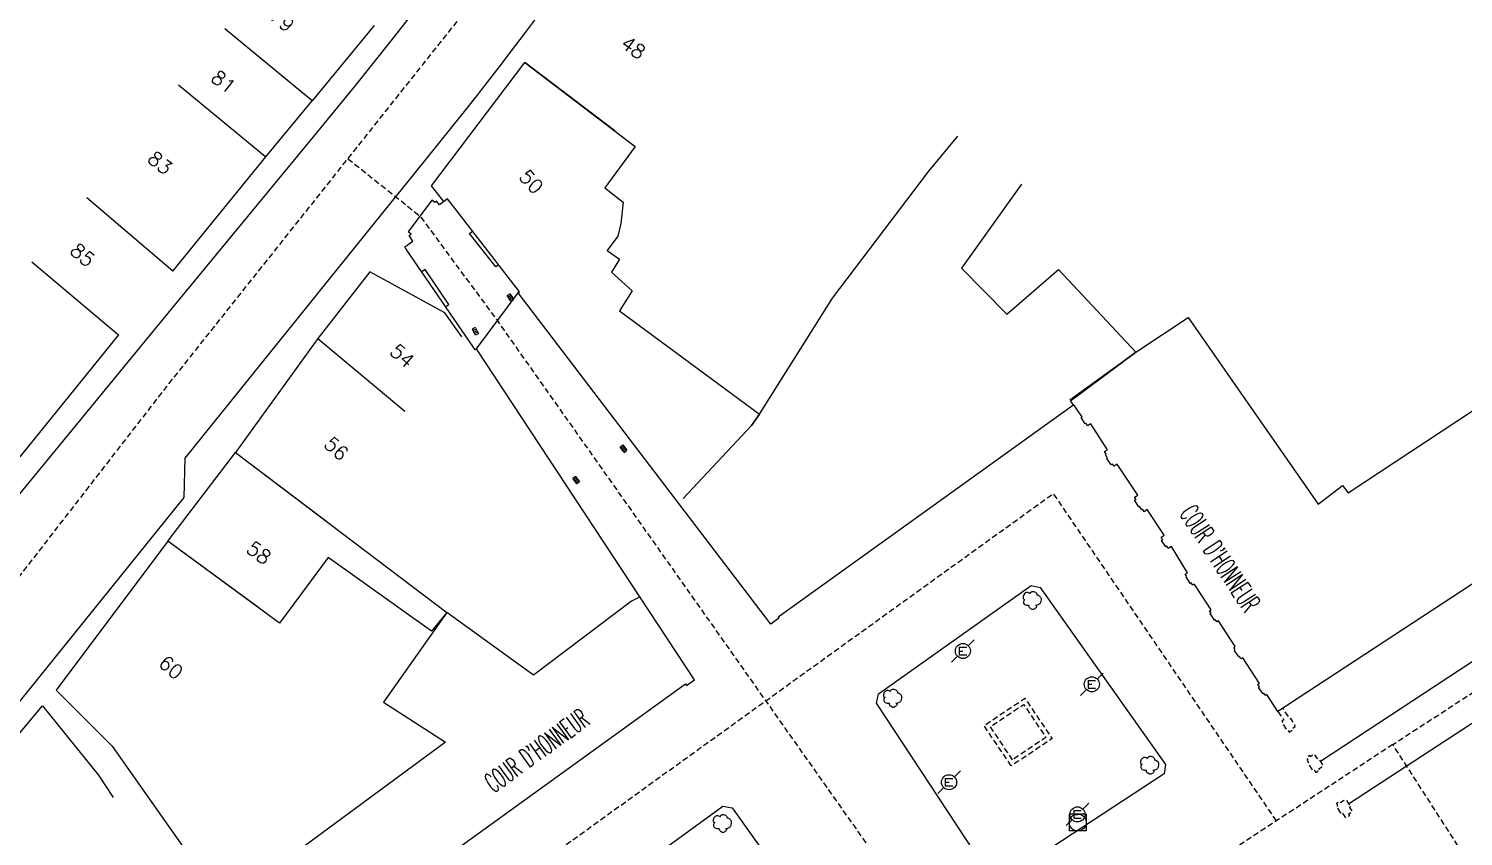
# Model space of a CAD drawing. Header units: millimetres. Extents: x 80000 to 81000, y 144000 to 145000.
# Drawn here: x 80402.8 to 80529.8, y 144076.8 to 144148.3 of the extents above; entities that cross this region are included whole.
import ezdxf
from ezdxf.enums import TextEntityAlignment as Align

# ---------------------------------------------------------------- set-up
doc = ezdxf.new("R2010")
doc.units = ezdxf.units.MM
doc.linetypes.add('DASHED', pattern=[0.75, 0.5, -0.25])
doc.layers.get('0').update_dxf_attribs({"linetype": 'CONTINUOUS'})
for name, color, linetype in [('W0001', 6, 'DASHED'), ('W0008', 7, 'CONTINUOUS'), ('W0100', 7, 'CONTINUOUS'), ('W0112', 1, 'DASHED'), ('W0300', 7, 'CONTINUOUS'), ('W0400', 7, 'CONTINUOUS'), ('W0420', 7, 'CONTINUOUS'), ('W0471', 7, 'CONTINUOUS'), ('W0989', 7, 'CONTINUOUS'), ('W0991', 7, 'CONTINUOUS'), ('W1102', 7, 'CONTINUOUS')]:
    doc.layers.add(name, color=color, linetype=linetype)
doc.styles.get("Standard").update_dxf_attribs({"font": 'romans.shx', "width": 0.85})

# ---------------------------------------------------------------- blocks, each defined once
blk = doc.blocks.new('T300')
for p, q in [((-0.8, 0.51), (-0.86, 0.34)), ((-0.86, 0.34), (-0.86, 0.17)), ((-0.86, 0.17), (-0.74, 0.06)), ((-0.69, 0.63), (-0.8, 0.51)), ((-0.8, -0.06), (-0.74, 0.06)), ((-0.74, 0.06), (-0.69, 0.11)), ((-0.57, 0.69), (-0.69, 0.63)), ((-0.46, 0.69), (-0.57, 0.69)), ((-0.29, 0.63), (-0.46, 0.69)), ((-0.29, 0.63), (-0.17, 0.74)), ((-0.23, 0.57), (-0.29, 0.63)), ((-0.17, 0.74), (-0.06, 0.8)), ((-0.06, 0.8), (0.06, 0.8)), ((0.06, 0.8), (0.23, 0.74)), ((0.23, 0.74), (0.34, 0.63)), ((0.34, 0.63), (0.4, 0.51)), ((0.46, 0.46), (0.34, 0.46)), ((0.4, 0.51), (0.4, 0.46)), ((0.57, 0.4), (0.46, 0.46)), ((0.57, 0.4), (0.69, 0.29)), ((0.69, 0.29), (0.74, 0.17)), ((0.74, 0.06), (0.69, -0.17)), ((0.74, 0.17), (0.74, 0.06)), ((-0.8, -0.17), (-0.8, -0.06)), ((-0.8, -0.23), (-0.8, -0.17)), ((-0.74, -0.34), (-0.8, -0.23)), ((-0.69, -0.4), (-0.74, -0.34)), ((-0.51, -0.46), (-0.69, -0.4)), ((-0.4, -0.46), (-0.51, -0.46)), ((-0.4, -0.46), (-0.34, -0.46)), ((-0.34, -0.46), (-0.34, -0.4)), ((-0.34, -0.51), (-0.34, -0.46)), ((-0.29, -0.63), (-0.34, -0.51)), ((-0.17, -0.74), (-0.29, -0.63)), ((-0.06, -0.8), (-0.17, -0.74)), ((0.06, -0.8), (-0.06, -0.8)), ((0.17, -0.74), (0.06, -0.8)), ((0.23, -0.69), (0.17, -0.74)), ((0.29, -0.46), (0.23, -0.46)), ((0.29, -0.63), (0.23, -0.69)), ((0.46, -0.4), (0.29, -0.46)), ((0.34, -0.51), (0.29, -0.63)), ((0.34, -0.51), (0.34, -0.46)), ((0.57, -0.34), (0.46, -0.4)), ((0.63, -0.29), (0.57, -0.34)), ((0.69, -0.17), (0.63, -0.29))]:
    blk.add_line(p, q)
blk = doc.blocks.new('T400')
for p, q in [((-0.15, 0.3), (0.15, 0.3)), ((-0.15, -0.25), (-0.15, 0.3)), ((-0.15, 0.15), (0.15, 0.15)), ((-0.15, 0), (0.15, 0)), ((0.15, 0.3), (0.15, -0.25)), ((-0.15, -0.15), (0.15, -0.15)), ((-0.15, -0.25), (-0.15, -0.3)), ((-0.15, -0.3), (0.15, -0.3)), ((0.15, -0.3), (0.15, -0.25))]:
    blk.add_line(p, q)
blk = doc.blocks.new('T471')
for p, q in [((-0.333334, 0.333334), (-0.333334, -0.333334)), ((-0.333334, 0.333334), (0.333334, 0.333334)), ((-0.333334, 0), (0, 0)), ((0.500001, 0.500001), (1.000002, 1.000002)), ((-0.500001, -0.500001), (-1.000002, -1.000002)), ((-0.333334, -0.333334), (0.333334, -0.333334))]:
    blk.add_line(p, q)
blk.add_ellipse((0, 0), major_axis=(0.471405, 0.471405), ratio=1, start_param=5.4977871438, end_param=11.780972451)
blk = doc.blocks.new('T420')
for p, q in [((0.75, 0.75), (-0.75, 0.75)), ((-0.75, 0.75), (-0.75, -0.75)), ((0.75, 0.75), (0.75, -0.75)), ((0.75, -0.75), (-0.75, -0.75))]:
    blk.add_line(p, q)
blk.add_ellipse((0, 0), major_axis=(-0.53, 0.53), ratio=1, start_param=3.926991, end_param=10.210176)

msp = doc.modelspace()

# ---------------------------------------------------------------- linework, layer by layer
at = {"layer": 'W0001', "flags": 128}
for points in [[(79999.73, 144508.89), (80033.32, 144447.48), (80041.1, 144436.99), (80058.93, 144407.68), (80083.33, 144371.43), (80162.94, 144251.7), (80194.08, 144204.75), (80213.36, 144175.44), (80283.27, 144069.75), (80313.63, 144023.25), (80323.4, 144009.14), (80394.49, 144090.14), (80415.01, 144116.62), (80459.48, 144172.57), (80472.22, 144188.43), (80503.37, 144226.56), (80532.47, 144269.35), (80559.33, 144311.81), (80577.78, 144336.62)], [(80431.04, 144136.78), (80437.41, 144131.71), (80444.26, 144122.43), (80487.45, 144061.2)], [(80542.66, 144055.11), (80523.52, 144084.9), (80564.22, 144111.38), (80566.36, 144112.41), (80568.38, 144113.05), (80570.33, 144113.39), (80572.43, 144113.35), (80574.27, 144113.17), (80576.6, 144112.6), (80578.78, 144111.59), (80581.37, 144109.98), (80582.68, 144108.91), (80588.08, 144105.39), (80590.12, 144100.4), (80592.74, 144096.87), (80601.95, 144086.09), (80604.53, 144078.94), (80618.26, 144074.44), (80620.96, 144072.9), (80623.5, 144071.06), (80626.36, 144068.83), (80629.44, 144065.93), (80631.78, 144063.31), (80634.92, 144059.53), (80647.29, 144045.73), (80653.05, 144039.15), (80658.87, 144032.51), (80665.88, 144024.64), (80668.12, 144022.15), (80669.34, 144020.33), (80670.66, 144017.87), (80671.64, 144015.43), (80672.54, 144013.1), (80673.78, 144009.54), (80674.92, 144007.18), (80676.54, 144004.47), (80678.95, 144002.66), (80685.99, 144000)], [(80513.22, 144078.13), (80493.49, 144107.11), (80443.55, 144071.1), (80461.22, 144043.97)], [(80523.52, 144084.9), (80450.66, 144037.03), (80426.34, 144020.99)]]:
    msp.add_lwpolyline(points, dxfattribs=at)
at = {"layer": 'W0008'}
for points in [[(80343.8, 144141.23), (80353.07, 144130.39), (80367.39, 144115.28), (80388.58, 144094.21), (80388.9, 144093.95), (80389.26, 144093.75), (80389.66, 144093.64), (80390.08, 144093.61), (80390.52, 144093.7), (80390.93, 144093.88), (80391.29, 144094.14), (80391.59, 144094.45), (80415.39, 144123.42), (80427.99, 144138.73), (80429.87, 144141.02), (80431.74, 144143.31), (80433.59, 144145.62), (80435.43, 144147.95), (80437.31, 144150.37)], [(80394.71, 144079.71), (80416.54, 144106.79), (80416.62, 144110.25), (80433.49, 144131.21), (80436.98, 144135.54), (80438.08, 144136.89), (80439.17, 144138.25), (80440.26, 144139.6), (80441.35, 144140.97), (80442.38, 144142.27), (80443.4, 144143.58), (80444.41, 144144.9), (80445.42, 144146.21), (80446.76, 144147.98), (80448.09, 144149.74)]]:
    msp.add_lwpolyline(points, dxfattribs=at)
at = {"layer": 'W0008', "flags": 128}
for points in [[(80444.37, 144127.39), (80444.12, 144127.2), (80441.79, 144130.15), (80442.07, 144130.36)], [(80439.69, 144123.69), (80439.96, 144123.87), (80437.86, 144126.98), (80437.57, 144126.78)], [(80535.54, 144095.49), (80517.13, 144083.39)], [(80519.6, 144079.65), (80537.71, 144091.49)]]:
    msp.add_lwpolyline(points, dxfattribs=at)
for points in [[(80503.27, 144082.31), (80488.88, 144072.84), (80488.07, 144073.01), (80477.83, 144088.55), (80477.99, 144089.38), (80491.51, 144098.97), (80492.31, 144098.82), (80503.41, 144083.12)], [(80475.44, 144064.69), (80475.25, 144063.86), (80460.97, 144054.47), (80460.17, 144054.65), (80450.95, 144069.1), (80451.11, 144069.91), (80464.23, 144079.44), (80465.03, 144079.28)]]:
    msp.add_lwpolyline(points, close=True, dxfattribs=at)
at = {"layer": 'W0100'}
for p, q in [((80427.87, 144141.92), (80420.15, 144148.28)), ((80433.36, 144148.59), (80427.87, 144141.92)), ((80423.77, 144136.96), (80427.87, 144141.92)), ((80415.54, 144126.83), (80423.77, 144136.96)), ((80415.54, 144126.83), (80407.91, 144133.31)), ((80403.07, 144127.64), (80410.72, 144121.2)), ((80432.97, 144126.78), (80428.38, 144120.86)), ((80410.72, 144121.2), (80401.99, 144110.39)), ((80428.38, 144120.86), (80436.07, 144114.43))]:
    msp.add_line(p, q, dxfattribs=at)
for points in [[(80439.52, 144132.99), (80438.43, 144134.37), (80446.7, 144145.32)], [(80454.65, 144139.25), (80446.7, 144145.32)], [(80446.7, 144145.32), (80456.46, 144137.87), (80453.77, 144134.2), (80455.4, 144132.94), (80455.19, 144131.04), (80454.91, 144129.92), (80453.99, 144128.65), (80455.06, 144127.88), (80454.36, 144126.75), (80456.2, 144125.08), (80455.08, 144123.31), (80467.46, 144114.15), (80466.75, 144113.16), (80460.71, 144106.68)], [(80416.05, 144143.32), (80423.77, 144136.96)], [(80460.71, 144106.68), (80466.75, 144113.16), (80467.46, 144114.15), (80473.92, 144124.44), (80482.44, 144135.67), (80485.01, 144138.77)], [(80490.64, 144134.52), (80485.34, 144127.08), (80489.36, 144123.01), (80493.93, 144126.96), (80500.77, 144119.66), (80495, 144115.35)], [(80495, 144115.35), (80500.77, 144119.66), (80505.42, 144122.71), (80516.9, 144106.2), (80519.08, 144107.83), (80519.58, 144107.2), (80550.17, 144127.39), (80549.75, 144128.23), (80555.08, 144131.77)], [(80441.12, 144121.02), (80439.62, 144123.13), (80432.97, 144126.78)], [(80428.38, 144120.86), (80421.07, 144110.76), (80429.04, 144104.73)], [(80494.94, 144115.44), (80500.77, 144119.66)], [(80500.77, 144119.66), (80495, 144115.35)], [(80495.25, 144114.98), (80495, 144115.35)], [(80439.78, 144096.6), (80438.44, 144094.95), (80429.28, 144101.46), (80424.98, 144095.64), (80415.09, 144102.91), (80421.07, 144110.76), (80439.78, 144096.6)], [(80415.09, 144102.91), (80405.22, 144089.71), (80410.18, 144084.74), (80420.13, 144070.59)], [(80423.15, 144096.99), (80415.09, 144102.91)], [(80456.89, 144097.97), (80456.14, 144097.6), (80447.46, 144091.03), (80439.78, 144096.6)], [(80439.78, 144096.6), (80434.19, 144088.64), (80439.66, 144085.1), (80425.43, 144074.6), (80420.13, 144070.59), (80434.71, 144050.19)], [(80389.53, 144071.06), (80403.99, 144088.31), (80408.95, 144082.17), (80410.25, 144080.21)]]:
    msp.add_lwpolyline(points, dxfattribs=at)
at = {"layer": 'W0100', "flags": 128}
for points in [[(80557.06, 144116.5), (80513.35, 144087.83), (80512.36, 144089.32), (80512.23, 144089.24), (80512.09, 144089.44), (80512.03, 144089.4), (80511.64, 144089.96), (80511.72, 144090.01), (80511.58, 144090.23), (80511.71, 144090.31), (80510.24, 144092.58), (80510.24, 144092.58), (80510.08, 144092.49), (80509.96, 144092.69), (80509.88, 144092.65), (80509.51, 144093.22), (80509.58, 144093.26), (80509.44, 144093.47), (80509.58, 144093.57), (80508.08, 144095.85), (80507.94, 144095.76), (80507.81, 144095.96), (80507.74, 144095.92), (80507.36, 144096.49), (80507.43, 144096.54), (80507.29, 144096.75), (80507.43, 144096.83), (80506.04, 144098.96), (80505.95, 144099.1), (80505.79, 144099.01), (80505.66, 144099.21), (80505.59, 144099.17), (80505.22, 144099.74), (80505.29, 144099.79), (80505.15, 144099.99), (80505.34, 144100.1), (80503.93, 144102.45), (80503.93, 144102.45), (80503.65, 144102.27), (80503.52, 144102.47), (80503.44, 144102.41), (80503.06, 144102.98), (80503.15, 144103.04), (80503.01, 144103.25), (80503.29, 144103.43), (80501.79, 144105.7), (80501.51, 144105.52), (80501.36, 144105.73), (80501.3, 144105.69), (80501.09, 144105.99), (80501.04, 144105.95), (80500.66, 144106.53), (80500.79, 144106.61), (80500.66, 144106.81), (80500.94, 144106.99), (80499.12, 144109.72), (80499.12, 144109.72), (80498.86, 144109.55), (80498.71, 144109.74), (80498.58, 144109.66), (80498.22, 144110.22), (80498.28, 144110.26), (80498.08, 144110.59), (80498.14, 144110.63), (80498.01, 144110.84), (80498.28, 144111.01), (80496.78, 144113.3), (80496.51, 144113.13), (80496.38, 144113.33), (80496.3, 144113.29), (80495.93, 144113.86), (80496.01, 144113.91), (80495.94, 144114.03), (80495.28, 144115), (80469.19, 144096.23), (80469.11, 144096.18), (80469.18, 144096.08), (80468.47, 144095.57), (80446.1, 144124.91), (80446.22, 144125), (80445.92, 144125.38), (80440.59, 144132.28), (80439.85, 144133.24), (80439.14, 144132.69), (80438.88, 144133.03), (80438.72, 144132.91), (80438.46, 144133.11)], [(80436.6, 144072.69), (80460.9, 144090.26), (80461, 144090.13), (80461.71, 144090.64), (80442.42, 144119.95), (80442.3, 144119.87), (80442.18, 144120.03), (80436.2, 144128.78), (80436.06, 144128.99), (80436.79, 144129.49), (80436.46, 144129.98), (80436.63, 144130.09), (80436.63, 144130.09), (80436.37, 144130.32)], [(80501.3, 144105.69), (80501.36, 144105.73)]]:
    msp.add_lwpolyline(points, dxfattribs=at)
at = {"layer": 'W0112', "flags": 128}
for points in [[(80489.75, 144083), (80487.34, 144086.57), (80490.95, 144089), (80493.36, 144085.42)], [(80489.86, 144083.55), (80487.9, 144086.47), (80490.84, 144088.45), (80492.8, 144085.53)], [(80517.03, 144082.63), (80516.96, 144082.73), (80517.25, 144082.92), (80517.18, 144083.03), (80517.32, 144083.11), (80516.93, 144083.69), (80516.84, 144083.63), (80516.64, 144083.96), (80516.58, 144083.92), (80516.52, 144084.01), (80516.22, 144083.82), (80516.16, 144083.91), (80515.88, 144083.72), (80516, 144083.52), (80515.93, 144083.47), (80516.14, 144083.16), (80516.08, 144083.12), (80516.46, 144082.55), (80516.58, 144082.63), (80516.72, 144082.43), (80517.03, 144082.63)], [(80519.76, 144079.39), (80519.69, 144079.35), (80519.7, 144079.33), (80519.9, 144079.03), (80519.84, 144078.99), (80519.9, 144078.9), (80519.61, 144078.69), (80519.68, 144078.59), (80519.38, 144078.39), (80519.04, 144078.91), (80518.91, 144078.83), (80518.54, 144079.42), (80518.66, 144079.5), (80518.53, 144079.69), (80518.81, 144079.89), (80518.88, 144079.77), (80519.19, 144079.98), (80519.25, 144079.88), (80519.39, 144079.96)]]:
    msp.add_lwpolyline(points, close=True, dxfattribs=at)
msp.add_lwpolyline([(80513.35, 144087.83), (80513.87, 144087.07), (80513.71, 144086.97), (80513.85, 144086.77), (80513.78, 144086.72), (80514.15, 144086.16), (80514.22, 144086.2), (80514.36, 144085.99), (80514.65, 144086.19), (80514.59, 144086.29), (80514.88, 144086.49), (80514.82, 144086.58), (80514.81, 144086.59), (80514.87, 144086.64), (80514.49, 144087.21), (80514.42, 144087.16), (80514.39, 144087.22), (80513.79, 144088.12)], dxfattribs=at)
at = {"layer": 'W1102', "flags": 128}
for points in [[(80438.46, 144133.11), (80436.37, 144130.32)], [(80442.42, 144119.95), (80446.1, 144124.91)]]:
    msp.add_lwpolyline(points, dxfattribs=at)

# ---------------------------------------------------------------- block references
at = {"layer": 'W0300'}
for p in [(80491.65, 144097.66), (80479.3, 144088.99), (80502.05, 144083.06), (80464.23, 144077.9)]:
    msp.add_blockref('T300', p, dxfattribs=at)
at = {"layer": 'W0400'}
for p, rotation in [((80445.42, 144124.49), 33.56809972533384), ((80442.31, 144121.5), 207.4186167818543), ((80455.42, 144111.1), 38.02938197078377), ((80451.23, 144108.31), 215.4540107719667)]:
    msp.add_blockref('T400', p, dxfattribs=dict(at, rotation=rotation))
at = {"layer": 'W0420'}
msp.add_blockref('T420', (80495.63, 144077.99), dxfattribs=at)
at = {"layer": 'W0471'}
for p in [(80485.47, 144093.18), (80496.88, 144090.23), (80484.24, 144081.56), (80495.61, 144078.71)]:
    msp.add_blockref('T471', p, dxfattribs=at)

# ---------------------------------------------------------------- texts
at = {"layer": 'W0989', "width": 0.5}
for rotation, p in [(303.442, (80508.22, 144101.39)), (35.7892, (80447.74, 144084.37))]:
    msp.add_text("COUR D'HONNEUR", height=1.75, rotation=rotation, dxfattribs=at).set_placement(p, align=Align.MIDDLE)
at = {"layer": 'W0991'}
for s, rotation, p in [('79', 320.6977, (80425.21, 144149.04)), ('48', 324.5931, (80456.3, 144146.63)), ('81', 322.1706, (80420.03, 144143.59)), ('83', 320.945, (80414.41, 144136.41)), ('50', 312.1609, (80447.27, 144134.75)), ('85', 318.9248, (80407.55, 144128.26)), ('54', 317.7801, (80435.85, 144119.32)), ('56', 317.9251, (80430.01, 144111.11)), ('58', 323.5345, (80423.16, 144101.88)), ('60', 319.0325, (80415.38, 144091.73))]:
    msp.add_text(s, height=1.25, rotation=rotation, dxfattribs=at).set_placement(p, align=Align.MIDDLE)

doc.saveas('drawing.dxf')
